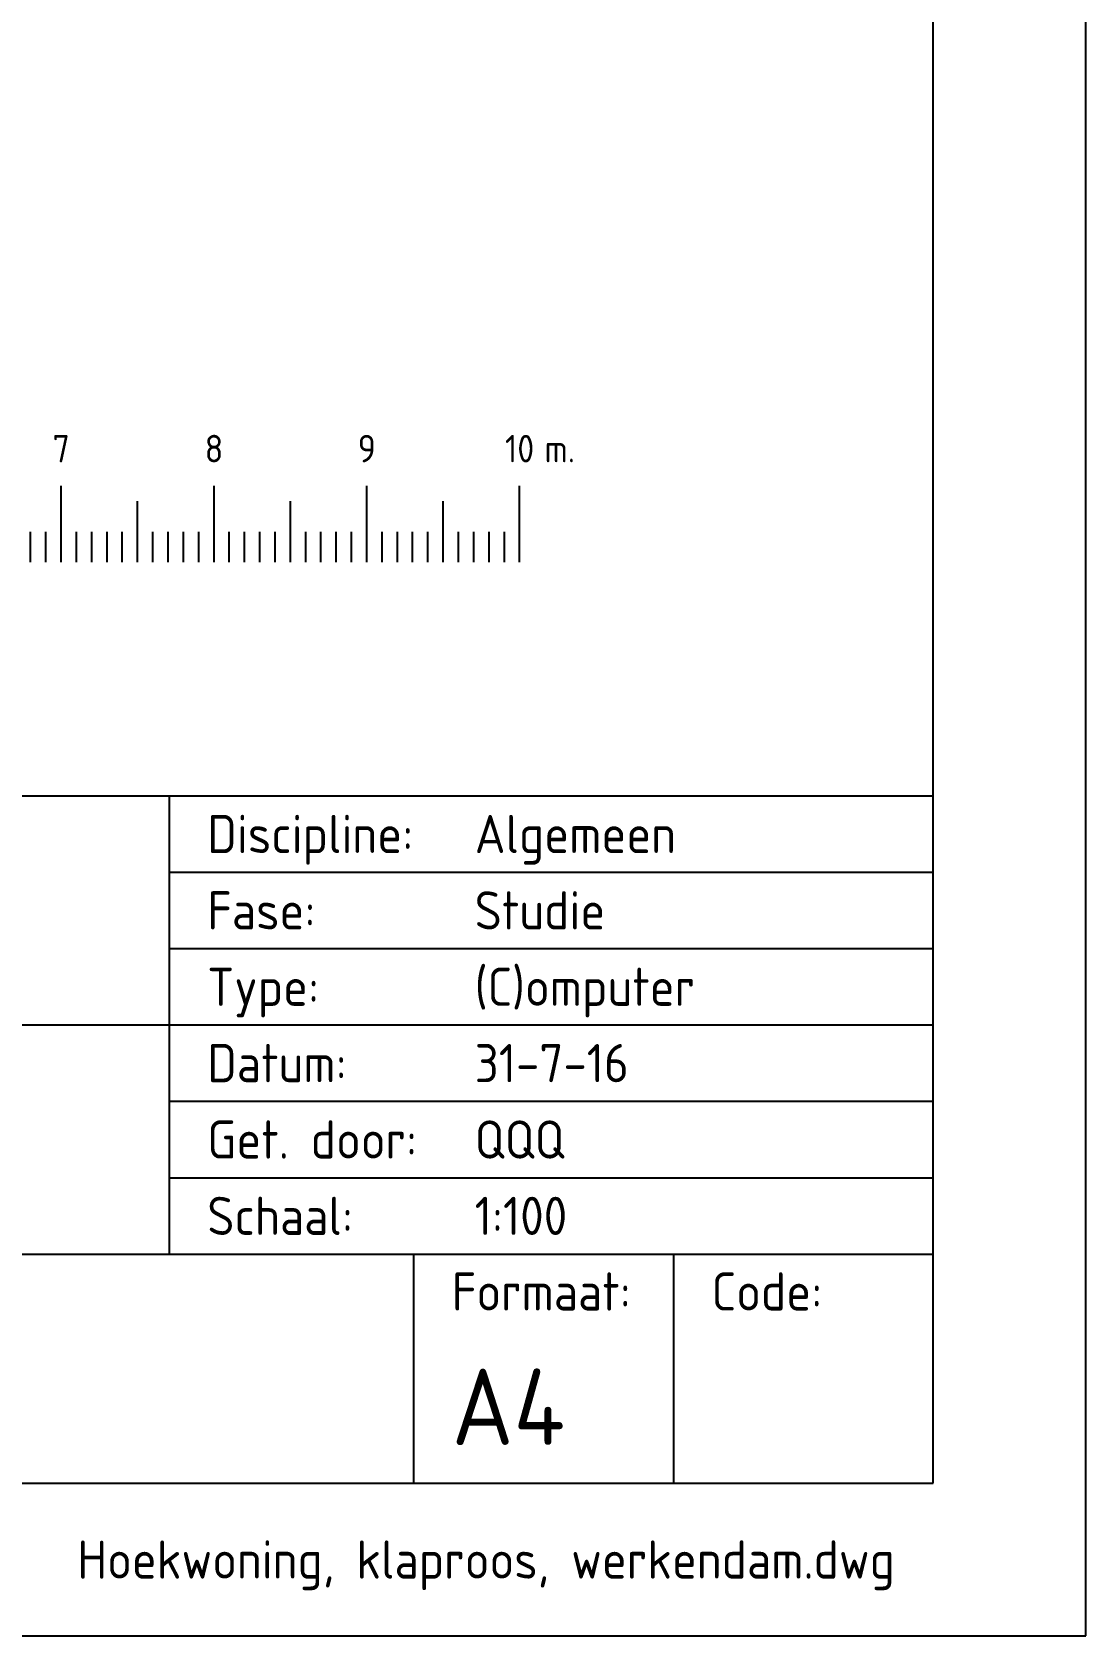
# Model space of a CAD drawing. Header units: millimetres. Extents: x -6000 to 67338, y -125 to 21000.
# Drawn here: x 22804 to 29700, y 0 to 10500 of the extents above; entities that cross this region are included whole.
import ezdxf
from ezdxf.enums import TextEntityAlignment as Align

# ---------------------------------------------------------------- set-up
doc = ezdxf.new("R2010")
doc.units = ezdxf.units.MM
doc.header["$LTSCALE"] = 50
for name, color, linetype in [('00ATT025', 2, 'Continuous'), ('00ATT050', 4, 'Continuous'), ('00KAD025', 2, 'Continuous'), ('00KAD070', 5, 'Continuous'), ('BL$2----', 7, 'Continuous'), ('BL$4----', 7, 'Continuous'), ('BL$6----', 7, 'Continuous')]:
    doc.layers.add(name, color=color, linetype=linetype)
doc.styles.add('STABICAD-018', font='ISOCP.SHX', dxfattribs={"height": 90})
doc.styles.add('STABICAD-025', font='ISOCP.SHX', dxfattribs={"height": 125})
doc.styles.add('STABICAD-035', font='ISOCP.SHX', dxfattribs={"height": 175})
doc.styles.add('STABICAD-050', font='ISOCP.SHX', dxfattribs={"height": 250})

# ---------------------------------------------------------------- blocks, each defined once
blk = doc.blocks.new('A4-LANDSCAPE')
at = {"layer": '00KAD025', "linetype": 'Continuous'}
for p, q in [((297, 0), (297, 210)), ((0, 0), (297, 0))]:
    blk.add_line(p, q, dxfattribs=at)
at = {"layer": '00KAD070', "linetype": 'Continuous'}
for p, q in [((287, 10), (287, 200)), ((10, 10), (287, 10))]:
    blk.add_line(p, q, dxfattribs=at)
blk = doc.blocks.new('Title block')
at = {"color": 7, "linetype": 'Continuous'}
for p, q in [((-180, 55), (-10, 55)), ((-60, 55), (-60, 25)), ((-60, 50), (-10, 50)), ((-60, 45), (-10, 45)), ((-180, 40), (-10, 40)), ((-60, 35), (-10, 35)), ((-60, 30), (-10, 30)), ((-180, 25), (-10, 25))]:
    blk.add_line(p, q, dxfattribs=at)
for p, q in [((-44, 25), (-44, 10)), ((-27, 25), (-27, 10))]:
    blk.add_line(p, q)
at = {"linetype": 'Continuous', "style": 'STABICAD-025'}
for s, p in [('Discipline:', (-57.5, 52.5)), ('Fase:', (-57.5, 47.5)), ('Type:', (-57.5, 42.5)), ('Datum:', (-57.5, 37.5)), ('Get. door:', (-57.5, 32.5)), ('Schaal:', (-57.5, 27.5)), ('Formaat:', (-41.5, 22.55)), ('Code:', (-24.5, 22.55))]:
    blk.add_text(s, height=2.5, dxfattribs=at).set_placement(p, align=Align.MIDDLE_LEFT)
at = {"linetype": 'Continuous'}
for tag, height, style, p in [('DW_DISCIPLINE', 2.5, 'STABICAD-025', (-40, 52.5)), ('DW_PHASE', 2.5, 'STABICAD-025', (-40, 47.5)), ('PR_DESCRIPTION', 3.5, 'STABICAD-035', (-177.5, 45)), ('DW_TYPE', 2.5, 'STABICAD-025', (-40, 42.5)), ('DW_DATE', 2.5, 'STABICAD-025', (-40, 37.5)), ('DW_DESCRIPTION', 2.5, 'STABICAD-025', (-177.5, 33.3)), ('DW_INITIALS', 2.5, 'STABICAD-025', (-40, 32.5)), ('DW_DESCRIPTION2', 2.5, 'STABICAD-025', (-177.5, 29.2)), ('DW_SCALE', 2.5, 'STABICAD-025', (-40, 27.5)), ('DW_PAPERSIZE', 5, 'STABICAD-050', (-41.5, 15)), ('MOD_CODE_', 5, 'STABICAD-050', (-24.5, 15))]:
    blk.add_attdef(tag, text='', height=height, dxfattribs=dict(at, style=style)).set_placement(p, align=Align.MIDDLE_LEFT)
at = {"linetype": 'Continuous', "style": 'STABICAD-025'}
blk.add_attdef('DW_NAME', text='', height=2.5, dxfattribs=at).set_placement((-12.5, 3.75), align=Align.RIGHT)
blk = doc.blocks.new('ST_SCALE_BAR_100')
at = {"color": 0, "linetype": 'Continuous'}
for p, q in [((0, 0), (0, 5)), ((10, 0), (10, 5)), ((10, 0), (10, 5)), ((20, 0), (20, 5)), ((30, 0), (30, 5)), ((40, 0), (40, 5)), ((50, 0), (50, 5)), ((60, 0), (60, 5)), ((70, 0), (70, 5)), ((80, 0), (80, 5)), ((90, 0), (90, 5)), ((100, 0), (100, 5)), ((5, 0), (5, 4)), ((15, 0), (15, 4)), ((25, 0), (25, 4)), ((35, 0), (35, 4)), ((45, 0), (45, 4)), ((55, 0), (55, 4)), ((65, 0), (65, 4)), ((75, 0), (75, 4)), ((85, 0), (85, 4)), ((95, 0), (95, 4)), ((1, 0), (1, 2)), ((2, 0), (2, 2)), ((3, 0), (3, 2)), ((4, 0), (4, 2)), ((6, 0), (6, 2)), ((7, 0), (7, 2)), ((8, 0), (8, 2)), ((9, 0), (9, 2)), ((11, 0), (11, 2)), ((12, 0), (12, 2)), ((13, 0), (13, 2)), ((14, 0), (14, 2)), ((16, 0), (16, 2)), ((17, 0), (17, 2)), ((18, 0), (18, 2)), ((19, 0), (19, 2)), ((21, 0), (21, 2)), ((22, 0), (22, 2)), ((23, 0), (23, 2)), ((24, 0), (24, 2)), ((26, 0), (26, 2)), ((27, 0), (27, 2)), ((28, 0), (28, 2)), ((29, 0), (29, 2)), ((31, 0), (31, 2)), ((32, 0), (32, 2)), ((33, 0), (33, 2)), ((34, 0), (34, 2)), ((36, 0), (36, 2)), ((37, 0), (37, 2)), ((38, 0), (38, 2)), ((39, 0), (39, 2)), ((41, 0), (41, 2)), ((42, 0), (42, 2)), ((43, 0), (43, 2)), ((44, 0), (44, 2)), ((46, 0), (46, 2)), ((47, 0), (47, 2)), ((48, 0), (48, 2)), ((49, 0), (49, 2)), ((51, 0), (51, 2)), ((52, 0), (52, 2)), ((53, 0), (53, 2)), ((54, 0), (54, 2)), ((56, 0), (56, 2)), ((57, 0), (57, 2)), ((58, 0), (58, 2)), ((59, 0), (59, 2)), ((61, 0), (61, 2)), ((62, 0), (62, 2)), ((63, 0), (63, 2)), ((64, 0), (64, 2)), ((66, 0), (66, 2)), ((67, 0), (67, 2)), ((68, 0), (68, 2)), ((69, 0), (69, 2)), ((71, 0), (71, 2)), ((72, 0), (72, 2)), ((73, 0), (73, 2)), ((74, 0), (74, 2)), ((76, 0), (76, 2)), ((77, 0), (77, 2)), ((78, 0), (78, 2)), ((79, 0), (79, 2)), ((81, 0), (81, 2)), ((82, 0), (82, 2)), ((83, 0), (83, 2)), ((84, 0), (84, 2)), ((86, 0), (86, 2)), ((87, 0), (87, 2)), ((88, 0), (88, 2)), ((89, 0), (89, 2)), ((91, 0), (91, 2)), ((92, 0), (92, 2)), ((93, 0), (93, 2)), ((94, 0), (94, 2)), ((96, 0), (96, 2)), ((97, 0), (97, 2)), ((98, 0), (98, 2)), ((99, 0), (99, 2))]:
    blk.add_line(p, q, dxfattribs=at)
at = {"color": 0, "linetype": 'Continuous', "style": 'STABICAD-018'}
for s, p in [('0', (0, 6)), ('1', (10, 6)), ('2', (20, 6)), ('3', (30, 6)), ('4', (40, 6)), ('5', (50, 6)), ('6', (60, 6)), ('7', (70, 6)), ('8', (80, 6)), ('9', (90, 6)), ('10', (100, 6))]:
    blk.add_text(s, height=1.8, dxfattribs=at).set_placement(p, align=Align.BOTTOM_CENTER)
blk.add_text('m.', height=1.8, dxfattribs=at).set_placement((101.63, 6), align=Align.BOTTOM_LEFT)
blk.add_text('SCHAAL:', height=1.8, dxfattribs=at).set_placement((-11.7, 0))

msp = doc.modelspace()

# ---------------------------------------------------------------- block references
at = {"layer": 'BL$2----', "xscale": 100, "yscale": 100, "zscale": 100}
msp.add_blockref('A4-LANDSCAPE', (0, 0), dxfattribs=at)
at = {"layer": 'BL$4----'}
ref = msp.add_blockref('Title block', (29700, 0), dxfattribs=dict(at, xscale=100, yscale=100, zscale=100))
ref.add_attrib('DW_INITIALS', 'QQQ', dxfattribs={"layer": '00ATT025', "linetype": 'Continuous', "height": 250, "style": 'STABICAD-025'}).set_placement((25700, 3250), align=Align.MIDDLE_LEFT)
ref.add_attrib('DW_DATE', '31-7-16', dxfattribs={"layer": '00ATT025', "linetype": 'Continuous', "height": 250, "style": 'STABICAD-025'}).set_placement((25700, 3750), align=Align.MIDDLE_LEFT)
ref.add_attrib('DW_SCALE', '1:100', dxfattribs={"layer": '00ATT025', "linetype": 'Continuous', "height": 250, "style": 'STABICAD-025'}).set_placement((25700, 2750), align=Align.MIDDLE_LEFT)
ref.add_attrib('DW_DISCIPLINE', 'Algemeen', dxfattribs={"layer": '00ATT025', "linetype": 'Continuous', "height": 250, "style": 'STABICAD-025'}).set_placement((25700, 5250), align=Align.MIDDLE_LEFT)
ref.add_attrib('DW_PHASE', 'Studie', dxfattribs={"layer": '00ATT025', "linetype": 'Continuous', "height": 250, "style": 'STABICAD-025'}).set_placement((25700, 4750), align=Align.MIDDLE_LEFT)
ref.add_attrib('DW_NAME', 'Hoekwoning, klaproos, werkendam.dwg', dxfattribs={"layer": '00ATT025', "linetype": 'Continuous', "height": 250, "style": 'STABICAD-025'}).set_placement((28450, 375), align=Align.RIGHT)
ref.add_attrib('DW_PAPERSIZE', 'A4', dxfattribs={"layer": '00ATT050', "linetype": 'Continuous', "height": 500, "style": 'STABICAD-050'}).set_placement((25550, 1500), align=Align.MIDDLE_LEFT)
ref.add_attrib('DW_TYPE', '(C)omputer', dxfattribs={"layer": '00ATT025', "linetype": 'Continuous', "height": 250, "style": 'STABICAD-025'}).set_placement((25700, 4250), align=Align.MIDDLE_LEFT)
at = {"layer": 'BL$6----', "xscale": 100, "yscale": 100, "zscale": 100}
msp.add_blockref('ST_SCALE_BAR_100', (15994, 7029), dxfattribs=at)

doc.saveas('drawing.dxf')
